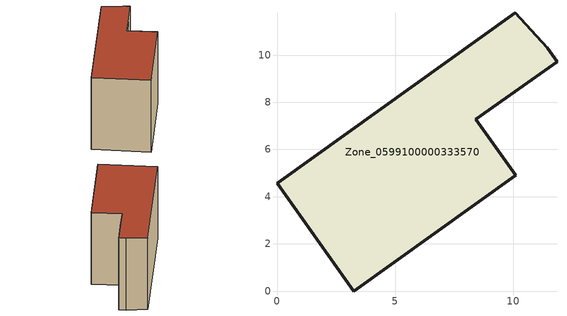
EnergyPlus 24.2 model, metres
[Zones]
Zone_0599100000333570
 floor ground (C_G): 10.09,11.79 11.44,10.3 11.86,9.72 9.71,8.18 8.42,7.28 10.11,4.91 3.25,0 0,4.57 z0
 wall outside (C_F): 10.11,4.91 8.42,7.28 9.71,8.18 11.86,9.72 11.44,10.3 10.09,11.79 0,4.57 3.25,0 10.11,4.91 z0:7.89
 roof outside (C_R): 11.44,10.3 10.09,11.79 0,4.57 3.25,0 10.11,4.91 8.42,7.28 9.71,8.18 11.86,9.72 z7.89
[BUILDING]
Pand.0599100000333570: North Axis=0; Terrain=City; Loads Convergence Tolerance Value=0.04; Temperature Convergence Tolerance Value=0.4; Solar Distribution=FullExterior; Maximum Number of Warmup Days=25; Minimum Number of Warmup Days=1
[Site:Location]
Rotterdam.The.Hague.AP_ZH_NLD Design_Conditions: Latitude=51.96; Longitude=4.45; Time Zone=1; Elevation=-4.5
[SITE:GROUNDTEMPERATURE:BUILDINGSURFACE]
18, 18, 18, 18, 18, 18, 18, 18, 18, 18, 18, 18
[MATERIAL] Thermal Absorptance=0.9; Solar Absorptance=0.7; Visible Absorptance=0.7
Name | Roughness | Thickness | Conductivity | Density | Specific Heat
G.TI.1975-1991 | MediumSmooth | 0.15 | 0.288461 | 540 | 1210
F.TI.1975-1991 | Rough | 0.3 | 0.230769 | 1920 | 840
R.TI.1975-1991 | MediumRough | 0.2 | 0.153846 | 1500 | 1000
[CONSTRUCTION]
C_G: G.TI.1975-1991
C_F: F.TI.1975-1991
C_R: R.TI.1975-1991
[ZONE]
Zone_0599100000333570: Type=1; Multiplier=1; Ceiling Height=Autocalculate; Volume=Autocalculate; Floor Area=autocalculate; Part of Total Floor Area=Yes
[ZONEINFILTRATION:DESIGNFLOWRATE]
Infil_Zone_0599100000333570: Zone or ZoneList or Space or SpaceList=Zone_0599100000333570; Schedule=AlwaysOn; Design Flow Rate Calculation Method=Flow/Area; Flow Rate per Floor Area=0.003; Constant Term Coefficient=1; Temperature Term Coefficient=0; Velocity Term Coefficient=0; Velocity Squared Term Coefficient=0
[HVACTEMPLATE:ZONE:IDEALLOADSAIRSYSTEM]
Zone_0599100000333570: Maximum Heating Supply Air Temperature=50; Minimum Cooling Supply Air Temperature=13; Maximum Heating Supply Air Humidity Ratio=0.0156; Minimum Cooling Supply Air Humidity Ratio=0.0077; Heating Limit=NoLimit; Cooling Limit=NoLimit; Dehumidification Control Type=ConstantSensibleHeatRatio; Cooling Sensible Heat Ratio=0.7; Dehumidification Setpoint=60; Humidification Control Type=None; Humidification Setpoint=30; Outdoor Air Method=None; Outdoor Air Flow Rate per Person=0.00944; Outdoor Air Flow Rate per Zone Floor Area=0; Outdoor Air Flow Rate per Zone=0; Demand Controlled Ventilation Type=None; Outdoor Air Economizer Type=NoEconomizer; Heat Recovery Type=None; Sensible Heat Recovery Effectiveness=0.7; Latent Heat Recovery Effectiveness=0.65
[ZONECONTROL:THERMOSTAT]
ThermostatControl_Zone_0599100000333570: Zone or ZoneList=Zone_0599100000333570; Control Type Schedule=DualSetpointControlType; Control 1=Thermostat_Zone_0599100000333570; Temperature Difference Between Cutout And Setpoint=0
[THERMOSTATSETPOINT:DUALSETPOINT]
Thermostat_Zone_0599100000333570: Heating Setpoint Temperature Schedule=HeatingSetpoint_Zone_0599100000333570; Cooling Setpoint Temperature Schedule=CoolingSetpoint_Zone_0599100000333570
[SCHEDULE:COMPACT]
HeatingSetpoint_Zone_0599100000333570: Through: 12/31, For: AllDays, Until: 24:00, 21
CoolingSetpoint_Zone_0599100000333570: Through: 12/31, For: AllDays, Until: 24:00, 24
DualSetpointControlType: Through: 12/31, For: AllDays, Until: 24:00, 4
AlwaysOn: Through: 12/31, For: AllDays, Until: 24:00, 1
